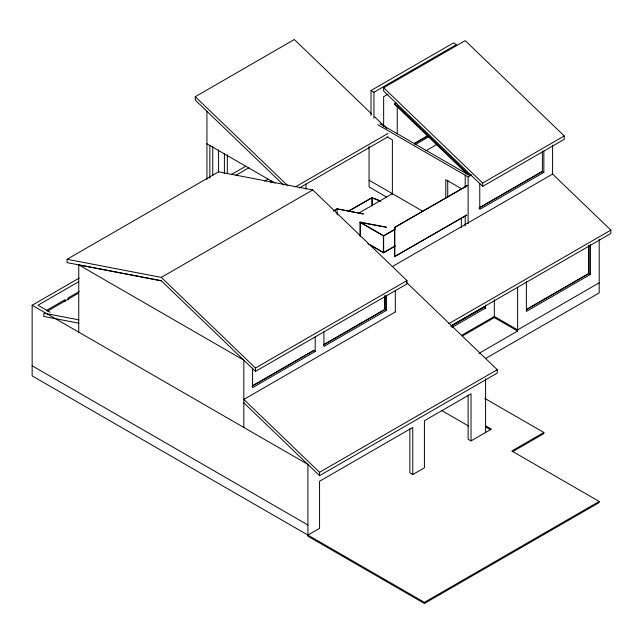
<?xml version="1.0" encoding="UTF-8"?>
<svg xmlns="http://www.w3.org/2000/svg" width="643" height="643" viewBox="0 0 643 643"><rect width="100%" height="100%" fill="white"/><g stroke="black" fill="none" stroke-linecap="round" stroke-linejoin="round"><path stroke-width="0.96" d="M283.459 184.919L195.271 100.067L195.271 96.707L294.309 39.52L371.646 113.94M67.105 259.274L218.58 171.826L312.763 189.95L406.947 280.573L406.947 283.941L255.472 371.389L161.289 280.75L67.105 262.641L67.105 259.274L161.289 277.398L255.472 368.029L255.472 371.389M371.019 90.534L453.556 42.888L456.466 44.568L373.929 92.222L371.019 90.534L371.019 115.563M231.657 174.366L245.538 166.352M383.646 87.737L465.202 40.646L564.241 135.946L564.241 139.306L482.684 186.398L383.646 91.097L383.646 87.737L482.684 183.038L482.684 186.398M235.989 175.226L249.01 167.71M387.97 94.208L383.646 96.707L383.646 126.775M32.15 305.24L307.909 464.447L307.909 536.206L424.42 603.48L599.196 502.569L599.196 501.452L424.42 602.354L32.15 375.882L32.15 305.24L79.105 278.138M78.767 281.69L37.977 305.24L50.114 312.249M467.148 174.068L394.32 103.989L396.056 102.993M264.627 181.117L268.099 179.108M46.368 310.489L65.16 299.638L65.16 301.607M79.185 291.544L68.078 297.958L68.078 299.927M47.365 311.156L78.526 293.168M295.74 186.695L387.833 133.527M299.22 188.053L387.833 136.887M161.289 277.398L312.763 189.95M414.229 143.518L427.217 136.011M414.47 143.654L428.326 135.657M414.815 144.852L428.672 136.855M425.859 150.816L437.111 144.321M333.556 210.832L337.036 208.822L363.255 213.87M333.797 210.968L337.278 208.959L363.496 214.006M358.722 213.122L392.383 193.688M386.556 227.325L360.096 222.414L383.646 236.013L394.826 229.551M377.738 124.686L468.12 176.865L471.793 174.743M466.866 215.148L394.569 256.613L394.569 227.461L467.493 185.361M394.569 227.461L466.866 185.996M395.445 228.916L383.397 235.868L383.397 252.691L395.445 245.73M482.684 183.038L564.241 135.946M367.86 243.721L383.646 252.828L394.826 246.373M394.569 256.613L466.625 215.011M479.646 207.488L542.153 171.4L543.849 172.38L543.849 151.009M479.019 208.131L542.395 171.544L542.395 151.137M543.849 172.38L479.766 209.385L479.766 183.151M392.238 266.644L552.594 174.068L610.85 230.122L610.85 233.489L451.362 325.567M255.472 368.029L406.947 280.573M252.595 385.671L313.969 350.234M323.477 344.744L384.86 309.307L384.86 295.659M251.968 386.306L314.21 350.371M323.718 344.881L385.101 309.444L385.101 295.796M315.191 336.868L315.191 351.488L252.562 387.649L252.562 368.15M386.556 295.667L386.556 310.288L323.927 346.448L323.927 331.82M395.292 311.968L243.826 399.424L319.555 472.3L319.555 475.659L497.248 373.077L497.248 369.709L406.754 282.639M448.766 323.702L610.85 230.122M452.117 325.414L483.898 307.065L485.594 308.045L485.594 305.047M450.639 326.548L484.139 307.209M452.093 327.383L485.594 308.045M461.537 335.389L494.33 316.452L517.639 329.907L599.196 282.824M462.293 336.08L494.33 317.578L517.639 331.032L517.639 287.228M526.408 309.428L588.763 273.428L590.459 274.408L590.459 244.412M526.649 309.572L589.004 273.572L589.004 245.57M590.459 274.408L526.376 311.413L526.376 281.409M478.987 353.345L517.639 331.032M485.393 358.617L599.196 292.911L599.196 239.148M319.555 472.3L497.248 369.709M307.909 535.089L319.555 528.361L319.555 481.269L412.774 427.45L412.774 474.542L409.856 472.862L409.856 428.777M412.774 474.542L424.42 467.815L424.42 420.723L471.03 393.813L471.03 440.905L468.12 439.225L468.12 395.14M471.03 440.905L491.421 429.13L485.401 425.658M512.68 451.619L543.849 433.615L543.849 432.498L511.812 451L599.196 501.452M78.759 319.82L43.909 313.157L43.804 316.452L78.759 323.18M360.096 236.262L360.096 222.132L386.314 227.18M78.759 332.15L78.759 264.884L161.289 280.766M380.535 200.929L371.992 197.61L348.691 211.065L372.233 197.755L372.233 205.664M380.294 201.066L371.992 197.891L371.992 205.808M394.32 103.989L397.237 105.677L470.057 175.748L379.973 123.737M387.199 136.879L392.383 139.869L392.383 194.459M461.32 188.64L445.784 179.67L445.784 198.607M369.074 180.233L422.531 211.089M386.339 196.927L369.074 186.96L369.074 146.483M337.036 208.822L337.278 214.899M360.096 222.132L383.646 235.732M206.925 143.791L275.019 183.11M370.698 245.071L382.778 252.048M384.369 309.026L386.556 310.288M484.854 398.435L543.849 432.498M485.401 426.783L490.561 429.757M441.789 410.572L468.771 426.148M313.736 350.652L315.191 351.488M78.759 264.884L243.826 360.176L243.826 427.45M32.15 365.787L307.909 524.993M374.539 116.721L386.829 128.544M195.271 96.707L287.783 185.723M243.826 402.783L319.555 475.659M588.763 245.433L588.763 273.428M552.594 145.165L552.594 174.285M494.33 299.582L494.33 317.578M485.594 378.735L485.594 432.498M468.12 176.865L468.12 223.515M465.202 175.185L465.202 187.097M465.202 215.879L465.202 225.806M461.32 218.54L461.32 227.509M447.729 180.546L447.729 197.489M424.42 602.354L424.42 603.48M397.237 105.677L397.237 133.704M395.292 290.805L395.292 311.887M394.81 227.598L394.81 256.75M383.646 236.013L383.646 252.828M373.929 92.222L373.929 118.248M360.337 222.277L360.337 236.126M305.964 184.043L305.964 189.05M271.008 180.796L271.008 182.765M227.317 154.802L227.317 173.859M224.399 153.468L224.399 173.538M218.58 149.811L218.58 171.882M212.753 146.773L212.753 175.555M209.835 145.479L209.835 178.232M206.925 111.279L206.925 179.526"/></g></svg>
